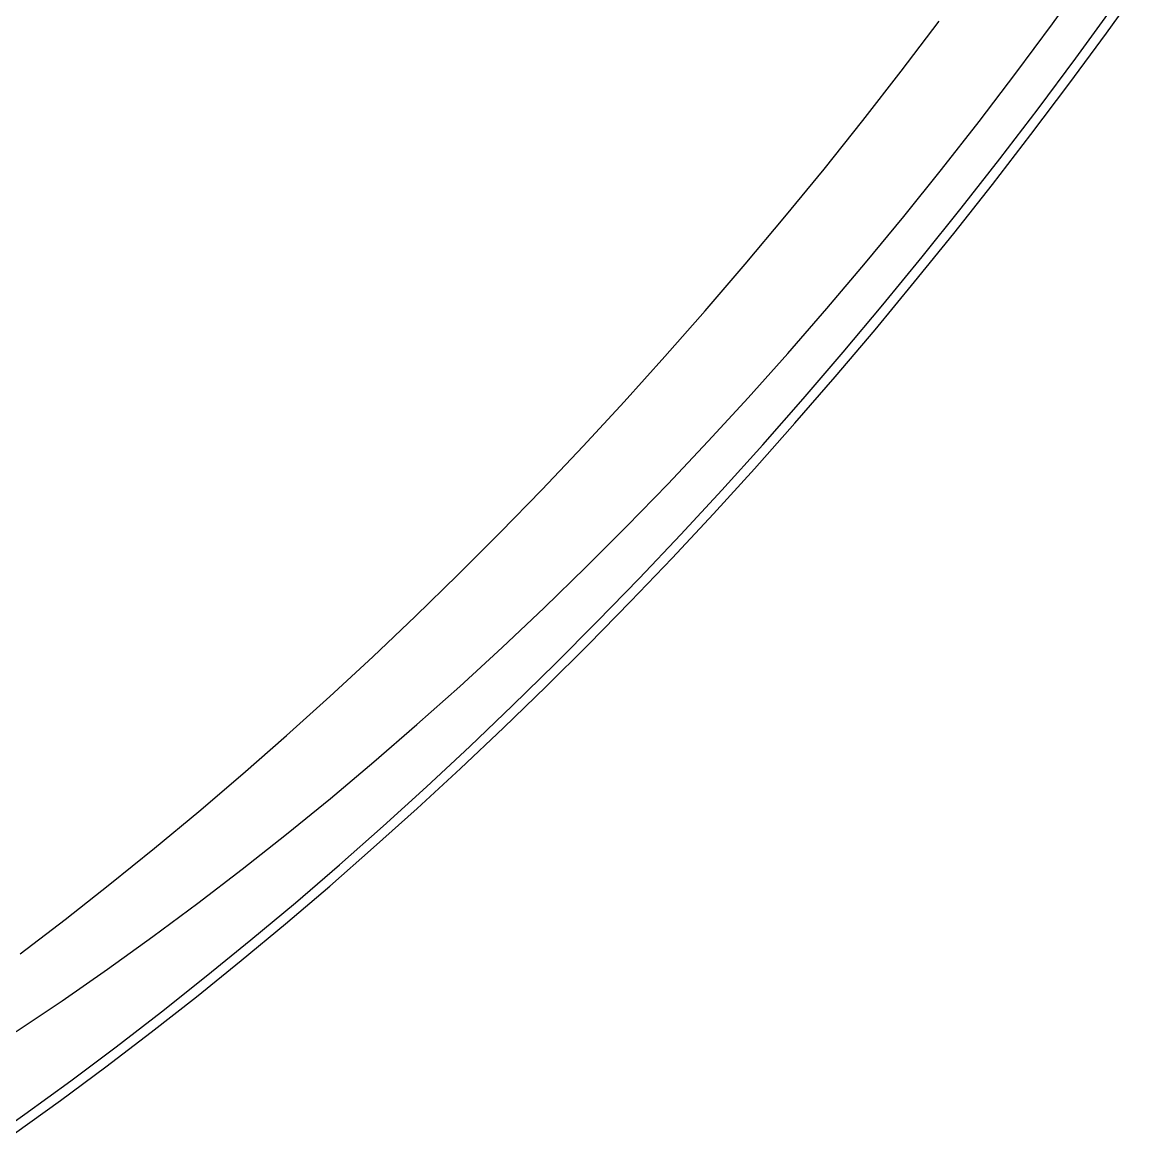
# Model space of a CAD drawing. Extents: x -1 to 217, y -22 to 302.
# Drawn here: x 155.22 to 183.07, y -6.8 to 21.13 of the extents above; entities that cross this region are included whole.
import ezdxf

# ---------------------------------------------------------------- set-up
doc = ezdxf.new("R2010")
doc.units = 0

msp = doc.modelspace()

# ---------------------------------------------------------------- linework, layer by layer
at = {"layer": 'ELLIPSES'}
for p, q in [((180.807, 21.099), (181.701, 22.339)), ((182.146, 20.866), (183.069, 22.151)), ((181.388, 20.243), (182.318, 21.518)), ((177.052, 19.925), (177.997, 21.168)), ((179.901, 19.876), (180.807, 21.099)), ((181.212, 19.597), (182.146, 20.866)), ((180.449, 18.984), (181.388, 20.243)), ((176.097, 18.699), (177.052, 19.925)), ((178.984, 18.67), (179.901, 19.876)), ((180.269, 18.345), (181.212, 19.597)), ((179.5, 17.741), (180.449, 18.984)), ((175.133, 17.49), (176.097, 18.699)), ((178.055, 17.481), (178.984, 18.67)), ((179.316, 17.108), (180.269, 18.345)), ((178.542, 16.515), (179.5, 17.741)), ((174.159, 16.299), (175.133, 17.49)), ((177.116, 16.31), (178.055, 17.481)), ((178.354, 15.888), (179.316, 17.108)), ((177.574, 15.305), (178.542, 16.515)), ((173.176, 15.125), (174.159, 16.299)), ((176.165, 15.157), (177.116, 16.31)), ((177.382, 14.685), (178.354, 15.888)), ((172.183, 13.968), (173.176, 15.125)), ((175.203, 14.022), (176.165, 15.157)), ((176.596, 14.112), (177.574, 15.305)), ((176.401, 13.498), (177.382, 14.685)), ((171.181, 12.83), (172.183, 13.968)), ((174.231, 12.904), (175.203, 14.022)), ((175.61, 12.936), (176.596, 14.112)), ((175.41, 12.329), (176.401, 13.498)), ((173.248, 11.805), (174.231, 12.904)), ((174.614, 11.778), (175.61, 12.936)), ((170.17, 11.709), (171.181, 12.83)), ((174.411, 11.176), (175.41, 12.329)), ((172.254, 10.724), (173.248, 11.805)), ((173.609, 10.636), (174.614, 11.778)), ((169.151, 10.607), (170.17, 11.709)), ((173.402, 10.041), (174.411, 11.176)), ((171.251, 9.662), (172.254, 10.724)), ((172.595, 9.512), (173.609, 10.636)), ((168.123, 9.522), (169.151, 10.607)), ((172.385, 8.923), (173.402, 10.041)), ((167.086, 8.457), (168.123, 9.522)), ((170.237, 8.618), (171.251, 9.662)), ((171.573, 8.405), (172.595, 9.512)), ((171.359, 7.823), (172.385, 8.923)), ((166.041, 7.409), (167.086, 8.457)), ((169.213, 7.594), (170.237, 8.618)), ((170.542, 7.316), (171.573, 8.405)), ((170.324, 6.741), (171.359, 7.823)), ((168.179, 6.588), (169.213, 7.594)), ((164.988, 6.381), (166.041, 7.409)), ((169.502, 6.245), (170.542, 7.316)), ((169.282, 5.676), (170.324, 6.741)), ((167.136, 5.601), (168.179, 6.588)), ((163.926, 5.371), (164.988, 6.381)), ((168.454, 5.191), (169.502, 6.245)), ((166.083, 4.634), (167.136, 5.601)), ((168.23, 4.629), (169.282, 5.676)), ((162.857, 4.381), (163.926, 5.371)), ((167.398, 4.156), (168.454, 5.191)), ((165.021, 3.687), (166.083, 4.634)), ((167.171, 3.601), (168.23, 4.629)), ((161.78, 3.409), (162.857, 4.381)), ((166.334, 3.14), (167.398, 4.156)), ((163.95, 2.758), (165.021, 3.687)), ((160.695, 2.457), (161.78, 3.409)), ((166.104, 2.591), (167.171, 3.601)), ((165.262, 2.141), (166.334, 3.14)), ((162.87, 1.85), (163.95, 2.758)), ((165.029, 1.599), (166.104, 2.591)), ((159.603, 1.524), (160.695, 2.457)), ((164.183, 1.161), (165.262, 2.141)), ((161.78, 0.962), (162.87, 1.85)), ((158.503, 0.611), (159.603, 1.524)), ((163.946, 0.626), (165.029, 1.599)), ((163.095, 0.2), (164.183, 1.161)), ((160.682, 0.093), (161.78, 0.962)), ((157.396, -0.283), (158.503, 0.611)), ((162.856, -0.329), (163.946, 0.626)), ((159.576, -0.755), (160.682, 0.093)), ((162.001, -0.742), (163.095, 0.2)), ((156.282, -1.156), (157.396, -0.283)), ((161.758, -1.265), (162.856, -0.329)), ((158.461, -1.583), (159.576, -0.755)), ((160.899, -1.665), (162.001, -0.742)), ((155.162, -2.01), (156.282, -1.156)), ((160.654, -2.182), (161.758, -1.265)), ((157.338, -2.39), (158.461, -1.583)), ((159.789, -2.57), (160.899, -1.665)), ((159.542, -3.079), (160.654, -2.182)), ((156.207, -3.177), (157.338, -2.39)), ((158.673, -3.455), (159.789, -2.57)), ((155.069, -3.943), (156.207, -3.177)), ((158.423, -3.958), (159.542, -3.079)), ((157.55, -4.321), (158.673, -3.455)), ((157.297, -4.817), (158.423, -3.958)), ((156.421, -5.167), (157.55, -4.321)), ((156.165, -5.657), (157.297, -4.817)), ((155.284, -5.994), (156.421, -5.167)), ((155.026, -6.477), (156.165, -5.657)), ((154.142, -6.801), (155.284, -5.994))]:
    msp.add_line(p, q, dxfattribs=at)

doc.saveas('drawing.dxf')
